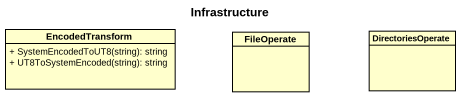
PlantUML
@startuml
title Infrastructure
hide circle
hide empty members
skinparam classAttributeIconSize 0
class EncodedTransform {
  + SystemEncodedToUT8(string): string
  + UT8ToSystemEncoded(string): string
}
class FileOperate
class DirectoriesOperate
@enduml
